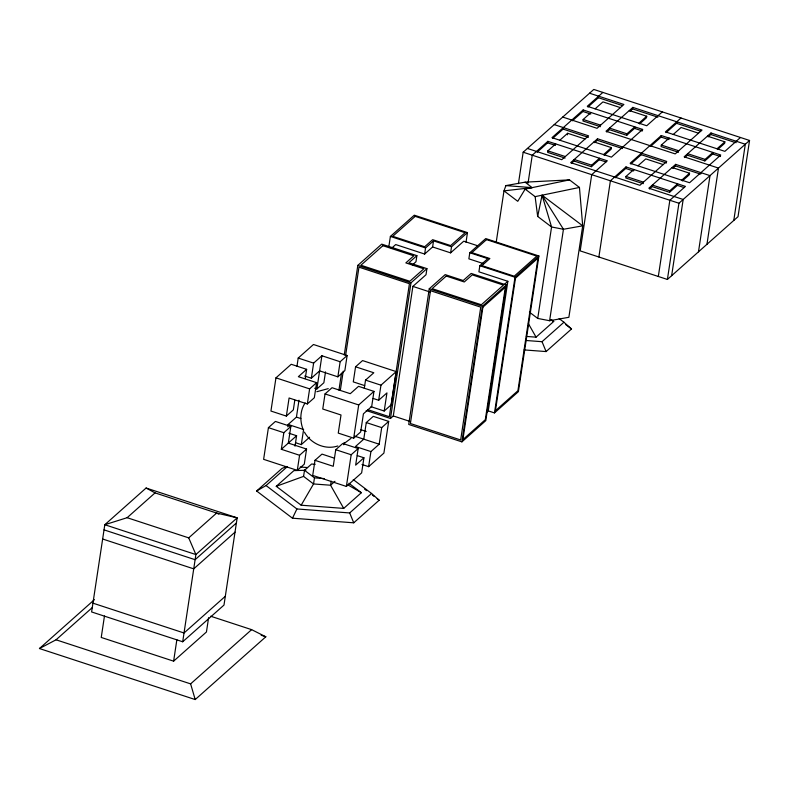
<?xml version="1.0" encoding="UTF-8"?>
<svg xmlns="http://www.w3.org/2000/svg" width="789" height="789" viewBox="0 0 789 789"><rect width="100%" height="100%" fill="white"/><g stroke="black" fill="none" stroke-linecap="round" stroke-linejoin="round"><path stroke-width="1.18" d="M104.473 616.002L101.239 637.453L173.619 661.162L206.442 631.989L208.602 617.688M173.619 661.162L176.864 639.711M182.693 641.773L195.889 554.559L188.719 537.871L127.137 517.702L104.809 524.724L91.613 611.948L182.693 641.773L223.987 605.074L237.173 517.85L146.093 488.026L104.809 524.724L195.889 554.559L237.173 517.85L216.63 513.057L155.058 492.888L146.093 488.026M268.418 427.648L263.625 459.336L297.295 470.362L304.288 464.149L306.566 449.059L288.32 443.083L290.835 426.484L275.41 421.434L268.418 427.648L283.843 432.697L290.835 426.484M305.235 378.621L306.635 369.331L291.22 364.281L275.953 377.852L270.933 411.049L286.358 416.099L293.34 409.885L294.8 400.23M306.566 449.059L299.573 455.273L281.328 449.296L283.843 432.697M286.358 416.099L289.09 397.991L307.335 403.968L314.328 397.755L316.606 382.665L298.36 376.688L306.635 369.331M287.817 426.79L288.163 424.462L296.437 417.115L298.992 400.21M296.98 366.195L298.203 358.068L313.47 344.497L347.13 355.523L344.852 370.613L337.86 376.836L319.614 370.86L311.349 378.207L304.732 376.047M295.017 446.179L296.595 435.735L288.882 433.21M297.295 470.362L299.573 455.273M307.335 403.968L309.623 388.878L316.606 382.665M295.796 442.807L301.299 444.611L303.587 429.512L288.163 424.462M311.349 378.207L313.627 363.118L321.902 355.76L340.138 361.737L347.13 355.523M334.97 481.31L330.561 485.225L313.539 483.953L303.578 476.388L304.505 470.293L311.566 464.021L315.215 464.287M314.673 388.247L316.872 388.967L321.902 355.76M325.512 371.885L323.865 382.754L316.872 388.967M334.526 458.222L321.991 454.109L314.998 460.322L312.71 475.412L346.381 486.438L361.638 472.877L363.926 457.788L357.318 455.618M325.038 393.928L322.76 409.018L341.006 414.994L338.264 433.102L353.679 438.151L360.672 431.938L363.413 413.831L371.688 406.473L373.966 391.383L358.541 386.334L350.277 393.691L332.031 387.715L325.038 393.928L358.699 404.954L373.966 391.383M304.505 470.293L314.466 477.848L313.539 483.953L301.161 505.207L276.258 486.31L293.912 470.619L305.866 470.254M337.86 376.836L340.138 361.737M338.945 390.151L341.509 373.197M344.251 355.03L357.812 265.39L381.718 244.136L416.888 255.656L415.971 261.751L412.43 264.907M340.306 390.506L343.235 371.155M345.612 355.435L358.965 267.155L409.432 283.695L389.322 416.71L367.526 409.57M363.926 457.788L355.652 465.135L358.167 448.537L342.742 443.487L335.749 449.7L333.244 466.299L314.998 460.322M331.173 481.162L330.561 485.225L343.708 508.402L361.362 492.711L348.916 483.262M343.767 444.799L344.112 442.481M370.988 406.69L384.204 411.02L391.196 404.806L396.216 371.609L362.555 360.573L355.563 366.796L353.285 381.886L364.686 385.614M346.381 486.438L351.174 454.75L358.167 448.537M353.679 438.151L358.699 404.954M364.311 388.247L365.534 380.12L373.808 372.763L355.563 366.796M388.74 247.332L390.387 236.434L414.304 215.18L467.473 232.597L466.013 242.282M366.274 422.569L363.768 439.167L355.494 446.515L370.919 451.574L379.184 444.217L381.698 427.618L388.691 421.405L373.266 416.355L366.274 422.569L381.698 427.618M362.023 464.494L368.631 466.664L370.919 451.574M373.167 398.455L378.671 400.26L380.959 385.17L396.216 371.609M384.204 411.02L386.945 392.912L378.671 400.26M388.691 421.405L383.898 453.093L368.631 466.664M366.195 410.527L390.466 418.476L410.99 282.807L426.928 268.635L408.919 262.737L416.888 255.656M390.466 418.476L393.297 415.961L412.884 286.397L426.011 274.74L426.928 268.635M391.364 248.427L395.703 244.57L424.64 254.048L425.557 247.953L433.526 240.872L451.535 246.77L467.473 232.597M424.64 254.048L432.609 246.967L433.526 240.872M429.246 288.794L408.722 424.452L461.9 441.87L485.807 420.616L506.331 284.957L471.161 273.438L463.192 280.519L445.183 274.621L429.246 288.794L482.414 306.211L506.331 284.957M432.609 246.967L450.608 252.865L451.535 246.77M486.517 412.41L488.253 410.872L494.486 412.913L518.393 391.65L538.907 255.991L485.738 238.574L469.79 252.746L468.873 258.841L483.499 263.634M469.79 252.746L487.799 258.644L479.83 265.725L478.913 271.82L507.85 281.298L488.253 410.872M461.9 441.87L482.414 306.211M496.153 242.608L503.984 190.859L505.897 185.602L525.139 182.16L569.49 179.882L579.451 187.437L582.706 225.822L568.879 317.286L549.608 320.728L537.733 318.431L529.399 312.109M518.422 183.669L523.176 152.218L593.792 89.443L749.55 140.462L738.021 216.679L667.405 279.454L580.181 250.882L591.711 174.665L607.303 160.808L547.852 141.339L532.259 155.196L528.058 183.018M494.486 412.913L515 277.245L538.907 255.991M537.141 152.178L547.615 142.858L547.852 141.339M555.693 143.904L547.872 150.847L547.645 152.376L565.062 158.076M552.625 138.41L563.099 129.1L563.336 127.571M537.733 318.431L551.57 226.976L542.073 195.199L582.706 225.822L563.445 229.264L551.57 226.976L537.674 216.433L535.12 196.639L525.158 189.084L517.762 201.313L503.984 190.859L532.111 187.634L525.139 182.16M567.399 134.811L567.636 133.282L585.053 138.992M549.608 320.728L563.445 229.264L542.073 195.199L537.674 216.433M573.997 161.005L574.234 159.486L591.651 165.187L599.462 158.244L599.226 159.763L591.415 166.716L573.997 161.005L571.344 163.362M572.449 120.786L582.923 111.476L583.16 109.947L642.611 129.426L642.374 130.944L634.534 128.38L626.722 135.323L609.305 129.623L606.652 131.98M591 112.521L583.179 119.464L582.953 120.983L600.37 126.694M587.933 107.028L598.407 97.708L598.634 96.189M591.415 166.716L591.651 165.187M594.64 142.661L597.293 140.294L597.529 138.775L666.725 161.439L639.899 185.297L570.694 162.633L597.529 138.775M609.305 129.623L609.542 128.094L626.959 133.805L634.77 126.851L634.534 128.38M593.989 141.921L611.406 147.622L611.169 149.151L604.226 155.325M598.881 257.007L610.4 180.789L625.993 166.933L685.444 186.401L669.851 200.258L658.322 276.475M626.722 135.323L626.959 133.805M629.947 111.269L632.6 108.912L632.837 107.393L702.032 130.057L675.197 153.904L606.001 131.24L632.837 107.393M615.282 177.772L625.756 168.452L625.993 166.933M626.012 176.44L625.785 177.969L643.203 183.669L643.429 182.151L626.012 176.44L633.833 169.497L633.597 171.026M629.297 110.529L646.714 116.239L646.477 117.758L639.534 123.932M630.766 164.004L641.24 154.693L641.477 153.165M652.138 186.598L652.375 185.08L669.792 190.78L677.603 183.837L677.366 185.366L669.555 192.309L652.138 186.598L649.485 188.965M650.59 146.389L661.064 137.069L661.3 135.54L720.751 155.019L689.566 182.732L630.125 163.264L661.3 135.54M668.904 139.633L669.141 138.114L661.32 145.058L661.093 146.586L678.51 152.287M666.074 132.621L676.548 123.311L676.775 121.782M669.555 192.309L669.792 190.78M672.78 168.254L675.433 165.897L675.67 164.368L710.001 175.622L698.482 251.829M667.405 279.454L678.934 203.237L749.55 140.462M687.446 155.216L687.683 153.687L705.1 159.398L712.911 152.455L712.674 153.973L704.863 160.917L687.446 155.216L684.793 157.573M671.646 275.686L683.175 199.469L648.834 188.226L675.67 164.368M672.129 167.515L689.547 173.215L689.32 174.744L682.367 180.918M700.691 174.162L700.918 172.643M704.863 160.917L705.1 159.398M708.088 136.862L710.741 134.505L710.978 132.986L745.309 144.229L733.79 220.447M706.954 244.304L718.483 168.087L684.142 156.833L710.978 132.986M707.437 136.132L724.854 141.833L724.618 143.361L717.674 149.535M735.999 142.779L736.226 141.251M292.472 518.205L296.92 508.964L349.685 512.939L371.57 493.48L379.164 500.216L353.738 522.811L292.472 518.205L256.622 490.995L282.038 468.4L286.959 466.467M305.165 402.942C299.988 410.398 299.771 420.705 302.937 429.009M583.16 109.947L551.984 137.661L611.426 157.139L642.611 129.426M602.875 92.421L587.282 106.278L646.733 125.747L662.326 111.89M127.137 517.702L155.058 492.888M559.815 140.235L567.636 133.282M595.123 108.843L602.944 101.899L620.351 107.61M450.608 252.865L463.735 241.197L477.424 245.685M210.673 616.229L251.622 629.642L265.824 636.782L195.208 699.557L39.45 648.538L94.473 599.62M39.45 648.538L56.049 639.8L92.471 607.422M603.595 154.565L611.406 147.622M638.903 123.183L646.714 116.239M281.328 449.296L296.595 435.735M188.719 537.871L216.63 513.057L218.829 514.162M301.299 444.611L309.574 437.254M256.622 490.995L266.051 485.541L287.028 466.891M681.015 118.015L665.433 131.871L724.874 151.35L740.467 137.493M504.378 284.385L507.85 281.298M637.956 165.828L645.777 158.885L663.194 164.585M673.264 134.446L681.085 127.493L698.492 133.203M236.394 522.999L195.11 559.697L104.03 529.873M235.014 532.141L193.729 568.849L102.649 539.015M681.735 180.168L689.547 173.215M717.043 148.776L724.854 141.833M225.319 596.287L184.024 632.985L92.944 603.161M526.342 336.43L536.066 337.159L553.72 321.468L551.807 320.018M526.095 340.493L542.043 341.696L563.938 322.237L571.522 328.974L546.096 351.569L524.044 349.912M56.049 639.8L190.613 683.876L251.622 629.642M350.957 438.408L344.043 443.566M276.258 486.31L303.578 476.388M316.843 391.709L328.244 388.632M337.81 445.963C325.275 450.223 310.619 443.596 304.426 432.116M525.158 189.084L569.49 179.882M535.12 196.639L579.451 187.437M300.214 467.009L307.572 467.561M314.466 477.848L324.19 478.588M301.161 505.207L343.708 508.402M505.897 185.602L532.111 187.634M589.551 93.21L623.892 104.464L597.056 128.311L562.725 117.068M598.407 97.708L622.511 105.608M632.6 108.912L657.858 117.186M676.548 123.311L700.652 131.201M710.741 134.505L734.855 142.405M582.923 111.476L590.764 114.04M661.064 137.069L667.79 139.268M712.674 153.973L720.515 156.538M583.179 119.464L600.597 125.165M661.32 145.058L678.737 150.768M554.243 124.603L588.584 135.846L561.758 159.703L527.417 148.45M563.099 129.1L588.357 137.375M597.293 140.294L622.551 148.569M641.24 154.693L666.498 162.968M675.433 165.897L699.547 173.787M547.615 142.858L555.456 145.432M599.226 159.763L605.952 161.962M625.756 168.452L632.482 170.661M677.366 185.366L684.093 187.565M547.872 150.847L565.289 156.557M523.176 152.218L678.934 203.237M390.387 236.434L425.557 247.953M479.83 265.725L515 277.245M357.812 265.39L410.99 282.807M412.884 286.397L430.005 291.999M298.203 358.068L313.627 363.118M365.534 380.12L380.959 385.17M393.297 415.961L410.408 421.573M275.953 377.852L309.623 388.878M360.494 429.591L366.195 431.455M296.437 417.115L300.846 418.555M354.646 436.179L379.184 444.217M335.749 449.7L351.174 454.75M261.139 635.244L265.824 636.782M550.623 319.673L553.72 321.468M347.939 484.929L361.362 492.711M559.115 318.578L563.938 322.237M565.713 324.565L571.522 328.974M353.245 479.564L371.57 493.48M364.626 489.18L366.569 490.659M372.378 495.068L374.311 496.537M377.221 498.747L379.164 500.216M266.051 485.541L296.92 508.964M528.364 323.579L536.066 337.159M542.043 341.696L546.096 351.569M349.685 512.939L353.738 522.811M190.613 683.876L195.208 699.557M430.488 290.697L410.398 423.506L460.658 439.966L480.748 307.158L430.488 290.697M482.917 307.148L462.887 439.611L485.314 419.679L505.345 287.216L482.917 307.148M515.483 278.162L495.443 410.714L517.909 390.742L537.95 258.19L515.483 278.162M415.192 216.364L392.754 236.305L424.669 246.76L432.638 239.678L450.647 245.576L465.115 232.716L415.192 216.364M382.882 245.695L360.898 265.232L409.826 281.259L423.841 268.802L405.832 262.905L413.801 255.814L382.882 245.695M486.517 239.619L471.881 252.638L489.88 258.536L481.921 265.617L514.211 276.199L536.826 256.1L486.517 239.619M446.268 276.061L432.125 288.646L481.339 304.761L503.451 285.105L472.246 274.878L464.277 281.969L446.268 276.061"/></g></svg>
